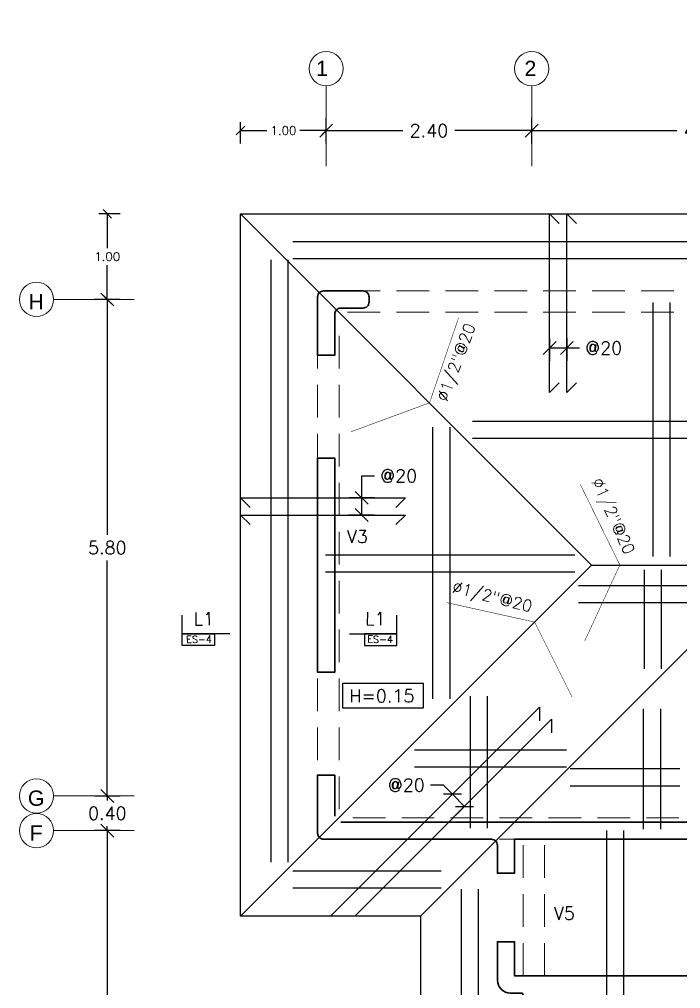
# Model space of a CAD drawing. Header units: metres. Extents: x -44 to 358, y -286 to 66.
# Drawn here: x 14.81 to 22.53, y -28.17 to -16.86 of the extents above; entities that cross this region are included whole.
import ezdxf
from ezdxf.enums import TextEntityAlignment as Align

# ---------------------------------------------------------------- set-up
doc = ezdxf.new("R2010")
doc.units = ezdxf.units.M
doc.header["$LTSCALE"] = 0.3
doc.header["$PDMODE"] = 3
doc.linetypes.add('Grid Line 1_2_', pattern=[22.225, 12.7, -3.175, 3.175, -3.175])
doc.linetypes.add('HIDDEN', pattern=[9.525, 6.35, -3.175])
for name, color, linetype, lineweight in [('0-S-GRID', 1, 'Continuous', 9), ('0-S-GRID-IDEN', 1, 'Continuous', 9), ('A-WALL', 7, 'Continuous', 30), ('VIGAS', 1, 'HIDDEN', 15)]:
    doc.layers.add(name, color=color, linetype=linetype, lineweight=lineweight)
for name, color, linetype in [('ACERO', 5, 'Continuous'), ('BP', 3, 'Continuous'), ('DIMCOL', 4, 'Continuous'), ('DIMTEXTO', 4, 'Continuous'), ('HATCH', 8, 'Continuous'), ('REBAR', 5, 'Continuous'), ('TEXTOS', 4, 'Continuous')]:
    doc.layers.add(name, color=color, linetype=linetype)
doc.styles.add('Arial_2', font='arial.ttf', dxfattribs={"height": 0.2})
doc.styles.add('SMPLEX', font='simplex.shx')
doc.dimstyles.new('DIM-25', dxfattribs={"dimscale": 0.25, "dimtxt": 0.2, "dimasz": 0.2, "dimexe": 0.18, "dimexo": 0.2, "dimgap": 0.1, "dimtad": 0, "dimtih": 1, "dimtoh": 1, "dimzin": 0, "dimdsep": 46, "dimtxsty": 'SMPLEX', "dimblk": 'OBLIQUE', "dimcen": 0.09, "dimdle": 0.2, "dimclrd": 4, "dimclre": 4, "dimclrt": 4, "dimadec": 0, "dimazin": 0, "dimtfac": 1, "dimtofl": 0, "dimtmove": 0, "dimatfit": 3, "dimldrblk": 'OPEN30', "dimfxl": 0.3, "dimfxlon": 1, "dimtolj": 1, "dimtzin": 0, "dimarcsym": 0})
doc.dimstyles.new('DIM-50', dxfattribs={"dimscale": 0.5, "dimtxt": 0.2, "dimasz": 0.2, "dimexe": 0.2, "dimexo": 0.2, "dimgap": 0.1, "dimtad": 0, "dimtih": 1, "dimtoh": 1, "dimzin": 0, "dimdsep": 46, "dimtxsty": 'SMPLEX', "dimblk1": 'OBLIQUE', "dimblk2": 'OBLIQUE', "dimsah": 1, "dimcen": 0.2, "dimclrd": 4, "dimclre": 4, "dimclrt": 4, "dimadec": 0, "dimazin": 0, "dimtfac": 1, "dimtmove": 0, "dimatfit": 3, "dimldrblk": 'OPEN30', "dimfxl": 0.3, "dimfxlon": 1, "dimtfill": 1, "dimtolj": 1, "dimtzin": 0, "dimarcsym": 0})
doc.dimstyles.new('DIM-75', dxfattribs={"dimscale": 0.75, "dimtxt": 0.2, "dimasz": 0.2, "dimexe": 0.2, "dimexo": 0.2, "dimgap": 0.1, "dimtad": 0, "dimtih": 1, "dimtoh": 1, "dimzin": 0, "dimdsep": 46, "dimtxsty": 'SMPLEX', "dimblk1": 'OBLIQUE', "dimblk2": 'OBLIQUE', "dimsah": 1, "dimcen": 0.2, "dimclrd": 4, "dimclre": 4, "dimclrt": 4, "dimadec": 0, "dimazin": 0, "dimtfac": 1, "dimtmove": 0, "dimatfit": 3, "dimldrblk": 'OBLIQUE', "dimfxl": 0.2, "dimfxlon": 1, "dimtfill": 1, "dimtolj": 1, "dimtzin": 0, "dimarcsym": 0})

# ---------------------------------------------------------------- blocks, each defined once
blk = doc.blocks.new('A$C2bbc346b')
at = {"layer": 'A-WALL', "color": 7, "true_color": 0xffffff}
blk.add_line((0.2, -0.751), (0, -0.751), dxfattribs=at)
blk.add_lwpolyline([(0, -0.07), (0, -0.751), (0.2, -0.751), (0.2, -0.27, -0.414214), (0.27, -0.2), (0.53, -0.2, 0.414214), (0.6, -0.13), (0.6, -0.07, 0.414214), (0.53, 0), (0.07, 0, 0.414214)], format="xyb", close=True, dxfattribs=at)
blk.add_lwpolyline([(0, -1.951), (0.2, -1.951), (0.2, -4.451), (0, -4.451)], close=True, dxfattribs=at)
for points in [[(0.2, -6.13), (0.2, -5.651), (0, -5.651), (0, -6.33, 0.414214), (0.07, -6.4)], [(0.27, -6.2), (5.28, -6.2), (5.28, -6.4), (4.57, -6.4, 0.414214), (4.5, -6.47), (4.5, -6.797), (4.35, -6.797), (4.35, -6.4), (2.3, -6.4), (2.3, -6.797), (2.1, -6.797), (2.1, -6.47, 0.414214), (2.03, -6.4), (0.07, -6.4)], [(4.35, -7.995), (2.3, -7.995), (2.3, -7.597), (2.1, -7.597), (2.1, -8.045, 0.414214), (2.25, -8.195), (2.375, -8.195, -0.414214), (2.4, -8.22)]]:
    blk.add_lwpolyline(points, format="xyb", dxfattribs=at)
blk = doc.blocks.new('_OBLIQUE')
at = {"color": 0, "linetype": 'ByBlock'}
blk.add_line((-0.5, -0.5), (0.5, 0.5), dxfattribs=at)
blk = doc.blocks.new('*D907')
at = {"layer": 'DEFPOINTS', "color": 0, "transparency": 16777216}
for p in [(20.792, -18.157), (18.392, -18.574), (20.792, -18.574)]:
    blk.add_point(p, dxfattribs=at)
at = {"layer": 'DIMTEXTO', "color": 4, "lineweight": -2, "transparency": 16777216}
for p, q in [((18.392, -18.307), (18.392, -18.007)), ((20.792, -18.307), (20.792, -18.007)), ((18.392, -18.157), (19.288, -18.157)), ((20.792, -18.157), (19.896, -18.157))]:
    blk.add_line(p, q, dxfattribs=at)
at = {"layer": 'DIMTEXTO', "color": 4, "lineweight": -2, "transparency": 16777216, "xscale": 0.15, "yscale": 0.15, "zscale": 0.15, "rotation": 180}
blk.add_blockref('_OBLIQUE', (18.392, -18.157), dxfattribs=at)
at = {"layer": 'DIMTEXTO', "color": 4, "lineweight": -2, "transparency": 16777216, "xscale": 0.15, "yscale": 0.15, "zscale": 0.15}
blk.add_blockref('_OBLIQUE', (20.792, -18.157), dxfattribs=at)
at = {"layer": 'DIMTEXTO', "color": 4, "transparency": 16777216, "insert": (19.592, -18.157), "char_height": 0.15, "attachment_point": 5, "style": 'SMPLEX', "bg_fill": 3, "box_fill_scale": 1.1, "bg_fill_color": 256, "bg_fill_true_color": 13158600, "bg_fill_transparency": 0}
blk.add_mtext('\\A1;2.40', dxfattribs=at)
blk = doc.blocks.new('*D908')
at = {"layer": 'DEFPOINTS', "color": 0, "ltscale": 0.05, "transparency": 16777216}
for p in [(24.792, -18.157), (20.792, -18.574), (24.792, -18.574)]:
    blk.add_point(p, dxfattribs=at)
at = {"layer": 'DIMTEXTO', "color": 4, "lineweight": -2, "ltscale": 0.05, "transparency": 16777216}
for p, q in [((20.792, -18.307), (20.792, -18.007)), ((24.792, -18.307), (24.792, -18.007)), ((20.792, -18.157), (22.488, -18.157)), ((24.792, -18.157), (23.096, -18.157))]:
    blk.add_line(p, q, dxfattribs=at)
at = {"layer": 'DIMTEXTO', "color": 4, "lineweight": -2, "ltscale": 0.05, "transparency": 16777216, "xscale": 0.15, "yscale": 0.15, "zscale": 0.15, "rotation": 180}
blk.add_blockref('_OBLIQUE', (20.792, -18.157), dxfattribs=at)
at = {"layer": 'DIMTEXTO', "color": 4, "lineweight": -2, "ltscale": 0.05, "transparency": 16777216, "xscale": 0.15, "yscale": 0.15, "zscale": 0.15}
blk.add_blockref('_OBLIQUE', (24.792, -18.157), dxfattribs=at)
at = {"layer": 'DIMTEXTO', "color": 4, "ltscale": 0.05, "transparency": 16777216, "insert": (22.792, -18.157), "char_height": 0.15, "attachment_point": 5, "style": 'SMPLEX', "bg_fill": 3, "box_fill_scale": 1.1, "bg_fill_color": 256, "bg_fill_true_color": 13158600, "bg_fill_transparency": 0}
blk.add_mtext('\\A1;4.00', dxfattribs=at)
blk = doc.blocks.new('*D913')
at = {"layer": 'DEFPOINTS', "color": 0, "ltscale": 0.2, "transparency": 16777216}
for p in [(15.835, -26.328), (16.148, -26.328), (16.148, -31.922)]:
    blk.add_point(p, dxfattribs=at)
at = {"layer": 'DIMTEXTO', "color": 4, "lineweight": -2, "ltscale": 0.2, "transparency": 16777216}
for p, q in [((15.985, -26.328), (15.685, -26.328)), ((15.835, -26.328), (15.835, -28.975)), ((15.835, -31.922), (15.835, -29.275)), ((15.985, -31.922), (15.685, -31.922))]:
    blk.add_line(p, q, dxfattribs=at)
at = {"layer": 'DIMTEXTO', "color": 4, "lineweight": -2, "ltscale": 0.2, "transparency": 16777216, "xscale": 0.15, "yscale": 0.15, "zscale": 0.15}
for p, rotation in [((15.835, -26.328), 90), ((15.835, -31.922), 270)]:
    blk.add_blockref('_OBLIQUE', p, dxfattribs=dict(at, rotation=rotation))
at = {"layer": 'DIMTEXTO', "color": 4, "ltscale": 0.2, "transparency": 16777216, "insert": (15.835, -29.125), "char_height": 0.15, "attachment_point": 5, "style": 'SMPLEX', "bg_fill": 3, "box_fill_scale": 1.1, "bg_fill_color": 256, "bg_fill_true_color": 13158600, "bg_fill_transparency": 0}
blk.add_mtext('\\A1;5.59', dxfattribs=at)
blk = doc.blocks.new('*D914')
at = {"layer": 'DEFPOINTS', "color": 0, "ltscale": 0.2, "transparency": 16777216}
for p in [(15.835, -25.924), (16.148, -25.924), (16.148, -26.328)]:
    blk.add_point(p, dxfattribs=at)
at = {"layer": 'DIMTEXTO', "color": 4, "lineweight": -2, "ltscale": 0.2, "transparency": 16777216}
for p, q in [((15.835, -25.924), (15.835, -25.774)), ((15.985, -25.924), (15.685, -25.924)), ((15.835, -25.924), (15.835, -25.976)), ((15.985, -26.328), (15.685, -26.328)), ((15.835, -26.328), (15.835, -26.276)), ((15.835, -26.328), (15.835, -26.478))]:
    blk.add_line(p, q, dxfattribs=at)
at = {"layer": 'DIMTEXTO', "color": 4, "lineweight": -2, "ltscale": 0.2, "transparency": 16777216, "xscale": 0.15, "yscale": 0.15, "zscale": 0.15}
for p, rotation in [((15.835, -25.924), 270), ((15.835, -26.328), 90)]:
    blk.add_blockref('_OBLIQUE', p, dxfattribs=dict(at, rotation=rotation))
at = {"layer": 'DIMTEXTO', "color": 4, "ltscale": 0.2, "transparency": 16777216, "insert": (15.835, -26.126), "char_height": 0.15, "attachment_point": 5, "style": 'SMPLEX', "bg_fill": 3, "box_fill_scale": 1.1, "bg_fill_color": 256, "bg_fill_true_color": 13158600, "bg_fill_transparency": 0}
blk.add_mtext('\\A1;0.40', dxfattribs=at)
blk = doc.blocks.new('*D915')
at = {"layer": 'DEFPOINTS', "color": 0, "ltscale": 0.2, "transparency": 16777216}
for p in [(15.835, -20.128), (16.148, -20.128), (16.148, -25.924)]:
    blk.add_point(p, dxfattribs=at)
at = {"layer": 'DIMTEXTO', "color": 4, "lineweight": -2, "ltscale": 0.2, "transparency": 16777216}
for p, q in [((15.985, -20.128), (15.685, -20.128)), ((15.835, -20.128), (15.835, -22.876)), ((15.835, -25.924), (15.835, -23.176)), ((15.985, -25.924), (15.685, -25.924))]:
    blk.add_line(p, q, dxfattribs=at)
at = {"layer": 'DIMTEXTO', "color": 4, "lineweight": -2, "ltscale": 0.2, "transparency": 16777216, "xscale": 0.15, "yscale": 0.15, "zscale": 0.15}
for p, rotation in [((15.835, -20.128), 90), ((15.835, -25.924), 270)]:
    blk.add_blockref('_OBLIQUE', p, dxfattribs=dict(at, rotation=rotation))
at = {"layer": 'DIMTEXTO', "color": 4, "ltscale": 0.2, "transparency": 16777216, "insert": (15.835, -23.026), "char_height": 0.15, "attachment_point": 5, "style": 'SMPLEX', "bg_fill": 3, "box_fill_scale": 1.1, "bg_fill_color": 256, "bg_fill_true_color": 13158600, "bg_fill_transparency": 0}
blk.add_mtext('\\A1;5.80', dxfattribs=at)
blk = doc.blocks.new('*D929')
at = {"layer": 'DEFPOINTS', "color": 0, "transparency": 16777216}
for p in [(21.002, -20.433), (21.202, -20.429), (21.002, -20.694)]:
    blk.add_point(p, dxfattribs=at)
at = {"layer": 'DIMTEXTO', "color": 4, "lineweight": -2, "transparency": 16777216}
for p, q in [((21.002, -20.583), (21.002, -20.844)), ((21.202, -20.579), (21.202, -20.844)), ((21.002, -20.694), (21.202, -20.694)), ((21.202, -20.694), (21.352, -20.694))]:
    blk.add_line(p, q, dxfattribs=at)
at = {"layer": 'DIMTEXTO', "color": 4, "lineweight": -2, "transparency": 16777216, "xscale": 0.15, "yscale": 0.15, "zscale": 0.15, "rotation": 180}
blk.add_blockref('_OBLIQUE', (21.002, -20.694), dxfattribs=at)
at = {"layer": 'DIMTEXTO', "color": 4, "lineweight": -2, "transparency": 16777216, "xscale": 0.15, "yscale": 0.15, "zscale": 0.15}
blk.add_blockref('_OBLIQUE', (21.202, -20.694), dxfattribs=at)
at = {"layer": 'DIMTEXTO', "color": 4, "transparency": 16777216, "insert": (21.634, -20.694), "char_height": 0.15, "attachment_point": 5, "style": 'SMPLEX', "bg_fill": 3, "box_fill_scale": 1.1, "bg_fill_color": 256, "bg_fill_true_color": 13158600, "bg_fill_transparency": 0}
blk.add_mtext('\\A1;@20', dxfattribs=at)
blk = doc.blocks.new('*D931')
at = {"layer": 'DEFPOINTS', "color": 0, "transparency": 16777216}
for p in [(19.867, -25.903), (19.129, -26.64), (19.274, -26.779)]:
    blk.add_point(p, dxfattribs=at)
at = {"layer": 'DIMTEXTO', "color": 4, "lineweight": -2, "transparency": 16777216}
for p, q in [((19.761, -25.797), (19.611, -25.797)), ((19.761, -26.009), (19.973, -25.797)), ((19.867, -25.903), (19.761, -25.797)), ((20.008, -26.045), (19.867, -25.903)), ((19.902, -26.151), (20.114, -25.938))]:
    blk.add_line(p, q, dxfattribs=at)
at = {"layer": 'DIMTEXTO', "color": 4, "lineweight": -2, "transparency": 16777216, "xscale": 0.15, "yscale": 0.15, "zscale": 0.15}
for p, rotation in [((19.867, -25.903), 135.000013559175), ((20.008, -26.045), 315.000013559175)]:
    blk.add_blockref('_OBLIQUE', p, dxfattribs=dict(at, rotation=rotation))
at = {"layer": 'DIMTEXTO', "color": 4, "transparency": 16777216, "insert": (19.328, -25.797), "char_height": 0.15, "attachment_point": 5, "style": 'SMPLEX', "bg_fill": 3, "box_fill_scale": 1.1, "bg_fill_color": 256, "bg_fill_true_color": 13158600, "bg_fill_transparency": 0}
blk.add_mtext('\\A1;@20', dxfattribs=at)
blk = doc.blocks.new('*D1034')
at = {"layer": 'DEFPOINTS', "color": 0, "transparency": 16777216}
for p in [(19.113, -22.444), (18.807, -22.644), (19.113, -22.644)]:
    blk.add_point(p, dxfattribs=at)
at = {"layer": 'DIMTEXTO', "color": 4, "lineweight": -2, "transparency": 16777216}
for p, q in [((18.807, -22.444), (18.807, -22.187)), ((18.807, -22.187), (18.957, -22.187)), ((18.957, -22.444), (18.657, -22.444)), ((18.807, -22.644), (18.807, -22.444)), ((18.957, -22.644), (18.657, -22.644))]:
    blk.add_line(p, q, dxfattribs=at)
at = {"layer": 'DIMTEXTO', "color": 4, "lineweight": -2, "transparency": 16777216, "xscale": 0.15, "yscale": 0.15, "zscale": 0.15}
for p, rotation in [((18.807, -22.444), 90), ((18.807, -22.644), 270)]:
    blk.add_blockref('_OBLIQUE', p, dxfattribs=dict(at, rotation=rotation))
at = {"layer": 'DIMTEXTO', "color": 4, "transparency": 16777216, "insert": (19.239, -22.187), "char_height": 0.15, "attachment_point": 5, "style": 'SMPLEX', "bg_fill": 3, "box_fill_scale": 1.1, "bg_fill_color": 256, "bg_fill_true_color": 13158600, "bg_fill_transparency": 0}
blk.add_mtext('\\A1;@20', dxfattribs=at)
blk = doc.blocks.new('*D1057')
at = {"layer": 'DEFPOINTS', "color": 0, "ltscale": 0.2, "transparency": 16777216}
for p in [(17.392, -18.157), (18.392, -18.574), (17.392, -19.776)]:
    blk.add_point(p, dxfattribs=at)
at = {"layer": 'DIMTEXTO', "color": 4, "lineweight": -2, "ltscale": 0.2, "transparency": 16777216}
for p, q in [((17.392, -18.307), (17.392, -18.057)), ((18.392, -18.307), (18.392, -18.057)), ((17.392, -18.157), (17.699, -18.157)), ((18.392, -18.157), (18.085, -18.157))]:
    blk.add_line(p, q, dxfattribs=at)
at = {"layer": 'DIMTEXTO', "color": 4, "lineweight": -2, "ltscale": 0.2, "transparency": 16777216, "xscale": 0.1, "yscale": 0.1, "zscale": 0.1, "rotation": 180}
blk.add_blockref('_OBLIQUE', (17.392, -18.157), dxfattribs=at)
at = {"layer": 'DIMTEXTO', "color": 4, "lineweight": -2, "ltscale": 0.2, "transparency": 16777216, "xscale": 0.1, "yscale": 0.1, "zscale": 0.1}
blk.add_blockref('_OBLIQUE', (18.392, -18.157), dxfattribs=at)
at = {"layer": 'DIMTEXTO', "color": 4, "ltscale": 0.2, "transparency": 16777216, "insert": (17.892, -18.157), "char_height": 0.1, "attachment_point": 5, "style": 'SMPLEX', "bg_fill": 3, "box_fill_scale": 1.1, "bg_fill_color": 256, "bg_fill_true_color": 13158600, "bg_fill_transparency": 0}
blk.add_mtext('\\A1;1.00', dxfattribs=at)
blk = doc.blocks.new('_Open30')
at = {"color": 0, "lineweight": -2}
for p, q in [((-1, 0.27), (0, 0)), ((0, 0), (-1, -0.27)), ((0, 0), (-1, 0))]:
    blk.add_line(p, q, dxfattribs=at)
blk = doc.blocks.new('*D1058')
at = {"layer": 'DEFPOINTS', "color": 0, "ltscale": 0.2, "transparency": 16777216}
for p in [(15.835, -19.128), (17.392, -19.128), (16.148, -20.128)]:
    blk.add_point(p, dxfattribs=at)
at = {"layer": 'DIMTEXTO', "color": 4, "lineweight": -2, "ltscale": 0.2, "transparency": 16777216}
for p, q in [((15.985, -19.128), (15.735, -19.128)), ((15.835, -19.128), (15.835, -19.528)), ((15.835, -20.128), (15.835, -19.728)), ((15.985, -20.128), (15.735, -20.128))]:
    blk.add_line(p, q, dxfattribs=at)
at = {"layer": 'DIMTEXTO', "color": 4, "lineweight": -2, "ltscale": 0.2, "transparency": 16777216, "xscale": 0.1, "yscale": 0.1, "zscale": 0.1}
for p, rotation in [((15.835, -19.128), 90), ((15.835, -20.128), 270)]:
    blk.add_blockref('_OBLIQUE', p, dxfattribs=dict(at, rotation=rotation))
at = {"layer": 'DIMTEXTO', "color": 4, "ltscale": 0.2, "transparency": 16777216, "insert": (15.835, -19.628), "char_height": 0.1, "attachment_point": 5, "style": 'SMPLEX', "bg_fill": 3, "box_fill_scale": 1.1, "bg_fill_color": 256, "bg_fill_true_color": 13158600, "bg_fill_transparency": 0}
blk.add_mtext('\\A1;1.00', dxfattribs=at)
blk = doc.blocks.new('*D1253')
at = {"layer": 'DEFPOINTS', "color": 0, "linetype": 'Continuous', "transparency": 16777216}
for p in [(21.095, 0), (21.095, -55.766), (18.641, -56.469)]:
    blk.add_point(p, dxfattribs=at)
at = {"layer": 'DIMTEXTO', "color": 4, "linetype": 'Continuous', "lineweight": -2, "transparency": 16777216}
for p, q in [((18.591, -55.766), (19.767, -55.766)), ((18.641, -55.841), (18.641, -55.721)), ((21.145, -55.766), (19.969, -55.766)), ((21.095, -55.691), (21.095, -55.811))]:
    blk.add_line(p, q, dxfattribs=at)
at = {"layer": 'DIMTEXTO', "color": 4, "linetype": 'Continuous', "lineweight": -2, "transparency": 16777216, "xscale": 0.05, "yscale": 0.05, "zscale": 0.05, "rotation": 180}
blk.add_blockref('_OBLIQUE', (18.641, -55.766), dxfattribs=at)
at = {"layer": 'DIMTEXTO', "color": 4, "linetype": 'Continuous', "lineweight": -2, "transparency": 16777216, "xscale": 0.05, "yscale": 0.05, "zscale": 0.05}
blk.add_blockref('_OBLIQUE', (21.095, -55.766), dxfattribs=at)
at = {"layer": 'DIMTEXTO', "color": 4, "linetype": 'Continuous', "transparency": 16777216, "insert": (19.868, -55.766), "char_height": 0.05, "attachment_point": 5, "style": 'SMPLEX'}
blk.add_mtext('\\A1;2.45', dxfattribs=at)
blk = doc.blocks.new('*D1260')
at = {"layer": 'DEFPOINTS', "color": 0, "linetype": 'Continuous', "transparency": 16777216}
for p in [(21.095, 3.381), (21.095, -52.385), (18.641, -53.138)]:
    blk.add_point(p, dxfattribs=at)
at = {"layer": 'DIMTEXTO', "color": 4, "linetype": 'Continuous', "lineweight": -2, "transparency": 16777216}
for p, q in [((18.641, -52.46), (18.641, -52.34)), ((21.095, -52.31), (21.095, -52.43)), ((18.591, -52.385), (19.767, -52.385)), ((21.145, -52.385), (19.969, -52.385))]:
    blk.add_line(p, q, dxfattribs=at)
at = {"layer": 'DIMTEXTO', "color": 4, "linetype": 'Continuous', "lineweight": -2, "transparency": 16777216, "xscale": 0.05, "yscale": 0.05, "zscale": 0.05, "rotation": 180}
blk.add_blockref('_OBLIQUE', (18.641, -52.385), dxfattribs=at)
at = {"layer": 'DIMTEXTO', "color": 4, "linetype": 'Continuous', "lineweight": -2, "transparency": 16777216, "xscale": 0.05, "yscale": 0.05, "zscale": 0.05}
blk.add_blockref('_OBLIQUE', (21.095, -52.385), dxfattribs=at)
at = {"layer": 'DIMTEXTO', "color": 4, "linetype": 'Continuous', "transparency": 16777216, "insert": (19.868, -52.385), "char_height": 0.05, "attachment_point": 5, "style": 'SMPLEX'}
blk.add_mtext('\\A1;2.45', dxfattribs=at)
blk = doc.blocks.new('*D1264')
at = {"layer": 'DEFPOINTS', "color": 0, "linetype": 'Continuous', "transparency": 16777216}
for p in [(21.095, 10.7), (21.095, -45.066), (18.641, -45.869)]:
    blk.add_point(p, dxfattribs=at)
at = {"layer": 'DIMTEXTO', "color": 4, "linetype": 'Continuous', "lineweight": -2, "transparency": 16777216}
for p, q in [((18.641, -45.141), (18.641, -45.021)), ((21.095, -44.991), (21.095, -45.111)), ((18.591, -45.066), (19.767, -45.066)), ((21.145, -45.066), (19.969, -45.066))]:
    blk.add_line(p, q, dxfattribs=at)
at = {"layer": 'DIMTEXTO', "color": 4, "linetype": 'Continuous', "lineweight": -2, "transparency": 16777216, "xscale": 0.05, "yscale": 0.05, "zscale": 0.05, "rotation": 180}
blk.add_blockref('_OBLIQUE', (18.641, -45.066), dxfattribs=at)
at = {"layer": 'DIMTEXTO', "color": 4, "linetype": 'Continuous', "lineweight": -2, "transparency": 16777216, "xscale": 0.05, "yscale": 0.05, "zscale": 0.05}
blk.add_blockref('_OBLIQUE', (21.095, -45.066), dxfattribs=at)
at = {"layer": 'DIMTEXTO', "color": 4, "linetype": 'Continuous', "transparency": 16777216, "insert": (19.868, -45.066), "char_height": 0.05, "attachment_point": 5, "style": 'SMPLEX'}
blk.add_mtext('\\A1;2.45', dxfattribs=at)

msp = doc.modelspace()

# ---------------------------------------------------------------- linework, layer by layer
at = {"layer": '0-S-GRID-IDEN'}
for centre in [(18.391985, -17.4336114), (20.791985, -17.4336114), (15.0079798, -20.1277409), (15.0079798, -25.9235269), (15.0079798, -26.3277409)]:
    msp.add_circle(centre, 0.2, dxfattribs=at)
at = {"layer": 'ACERO', "ltscale": 0.2}
for p, q in [((27.1046162, -19.4551699), (18.0006481, -19.4551699)), ((17.744154, -19.6660592), (17.744154, -26.695082)), ((17.944154, -19.6660592), (17.944154, -26.695082)), ((27.1046162, -19.6551699), (18.0006481, -19.6551699)), ((22.2076264, -20.1627542), (22.2076264, -23.1298655)), ((22.4076264, -20.1627542), (22.4076264, -23.1298655)), ((24.4379002, -21.5514708), (20.0993735, -21.5514708)), ((19.6353399, -21.6203614), (19.6353399, -24.7914398)), ((24.4379002, -21.7514708), (20.0993735, -21.7514708)), ((21.2979081, -23.1123161), (18.3851752, -23.1123161)), ((22.1057528, -23.2853861), (22.1057528, -24.4388773)), ((22.3057528, -23.2853861), (22.3057528, -24.4388773)), ((21.2979081, -23.3123161), (18.3851752, -23.3123161)), ((21.3373991, -23.4652506), (23.2145366, -23.4652506)), ((21.3373991, -23.6652506), (23.2145366, -23.6652506)), ((20.0737035, -24.7592761), (20.0737035, -26.2984129)), ((20.2737035, -24.7592761), (20.2737035, -26.2984129)), ((22.0999285, -26.310708), (22.0999285, -24.9082673)), ((22.2999285, -26.310708), (22.2999285, -24.9082673)), ((19.4226003, -25.3849032), (21.1977518, -25.3849032)), ((19.4226003, -25.5849032), (21.1977518, -25.5849032)), ((22.5213413, -25.6084567), (21.2416394, -25.6084567)), ((22.5213413, -25.8084567), (21.2416394, -25.8084567)), ((21.6684985, -33.6952708), (21.6684985, -26.3248174)), ((21.8684985, -33.6952708), (21.8684985, -26.3248174)), ((19.7363506, -26.8003119), (18.0006481, -26.8003119)), ((19.7363506, -27.0003119), (18.0006481, -27.0003119)), ((19.9717479, -32.9920343), (19.9717479, -27.0128559)), ((20.1717479, -32.9920343), (20.1717479, -27.0128559))]:
    msp.add_line(p, q, dxfattribs=at)
at = {"layer": 'ACERO'}
for points in [[(21.1146373, -21.1000971), (21.0021372, -21.2125971), (21.0021372, -19.1277409), (21.1146372, -19.2402409)], [(21.3146373, -21.1000972), (21.2021372, -21.2125972), (21.2021372, -19.1277409), (21.3146372, -19.2402409)], [(17.5044849, -22.5567537), (17.391985, -22.4442536), (19.317861, -22.4442536), (19.2053609, -22.5567536)], [(17.5044849, -22.7567537), (17.3919849, -22.6442537), (19.3178609, -22.6442537), (19.2053608, -22.7567536)], [(18.601084, -27.327741), (18.441985, -27.3277409), (20.8828557, -24.8868712), (20.8828556, -25.0459703)], [(18.8839268, -27.327741), (18.7248278, -27.3277409), (21.0251187, -25.0274509), (21.0251186, -25.1865499)]]:
    msp.add_lwpolyline(points, dxfattribs=at)
at = {"layer": 'BP', "ltscale": 0.2}
for p, q in [((17.391985, -27.3277409), (17.391985, -19.1277409)), ((17.391985, -19.1277409), (27.191985, -19.1277409)), ((21.491985, -23.2277409), (23.091985, -23.2277409)), ((19.491985, -27.3277409), (22.641985, -24.1777409)), ((19.491985, -27.3277409), (17.391985, -27.3277409)), ((19.491985, -27.3277409), (19.491985, -32.7168185))]:
    msp.add_line(p, q, dxfattribs=at)
at = {"layer": 'DIMTEXTO', "color": 4}
msp.add_lwpolyline([(18.5861775, -24.6063278), (19.5229329, -24.6063278), (19.5229329, -24.8975546), (18.5861775, -24.8975546)], close=True, dxfattribs=at)
at = {"layer": 'REBAR', "color": 6, "const_width": 0.00576}
for points in [[(18.68059, -21.6726156), (19.5990247, -21.3347806), (19.9381167, -20.3420043)], [(21.4110431, -24.1160577), (21.821589, -23.2277409), (21.3593644, -22.2859677)], [(21.2639214, -24.7688617), (20.8260176, -23.8937074), (19.8016826, -23.667155)]]:
    msp.add_lwpolyline(points, dxfattribs=at)
at = {"layer": 'TEXTOS', "color": 6, "linetype": 'Continuous', "ltscale": 0.01}
for p, q in [((16.7107281, -24.1662982), (16.7107284, -23.8128069)), ((19.2171888, -24.1662982), (19.2171885, -23.8128069))]:
    msp.add_line(p, q, dxfattribs=at)
at = {"layer": 'TEXTOS', "color": 5, "linetype": 'Continuous', "ltscale": 0.01}
for p, q in [((17.2649301, -24.0302615), (16.7107282, -24.030262)), ((18.6629867, -24.0302615), (19.2171886, -24.030262))]:
    msp.add_line(p, q, dxfattribs=at)
at = {"layer": 'TEXTOS', "color": 8, "linetype": 'Continuous', "ltscale": 0.01}
for points in [[(16.7107283, -24.1662956), (16.7107282, -24.0302616), (17.0867318, -24.0302612), (17.0867319, -24.1662953)], [(19.2171885, -24.1662956), (19.2171886, -24.0302616), (18.841185, -24.0302612), (18.8411849, -24.1662953)]]:
    msp.add_lwpolyline(points, close=True, dxfattribs=at)
at = {"layer": 'VIGAS', "ltscale": 0.2}
for p, q in [((18.641985, -20.0277409), (25.941985, -20.0277409)), ((18.641985, -20.2777409), (25.941985, -20.2777409)), ((18.291985, -26.0777409), (18.291985, -20.3777409)), ((18.541985, -26.0777409), (18.541985, -20.3777409)), ((25.9413299, -26.1777409), (18.6413299, -26.1777409)), ((25.9413299, -26.4277409), (18.6413299, -26.4277409)), ((20.691985, -28.0222797), (20.691985, -26.4277409)), ((20.941985, -28.0222797), (20.941985, -26.4277409))]:
    msp.add_line(p, q, dxfattribs=at)

# ---------------------------------------------------------------- block references
at = {"layer": 'HATCH', "ltscale": 0.2}
msp.add_blockref('A$C2bbc346b', (18.291985, -20.0287992), dxfattribs=at)

# ---------------------------------------------------------------- texts
at = {"layer": 'DIMTEXTO', "style": 'SMPLEX'}
for s, p in [('V3', (18.7562076, -22.8952897)), ('V5', (21.1737326, -27.2925091))]:
    msp.add_text(s, height=0.15, dxfattribs=at).set_placement(p, align=Align.MIDDLE_CENTER)
at = {"layer": 'DIMTEXTO', "char_height": 0.1785937, "width": 0.168354375, "style": 'Arial_2'}
for s, insert, attachment_point in [('1', (18.4121614, -17.3414576), 3), ('2', (20.8461527, -17.3414576), 3), ('H', (15.0042955, -20.1546686), 5), ('G', (15.0042955, -25.9504547), 5), ('F', (15.0042955, -26.3546686), 5)]:
    msp.add_mtext(s, dxfattribs=dict(at, insert=insert, attachment_point=attachment_point))
at = {"layer": 'DIMTEXTO', "color": 4, "lineweight": -3, "insert": (16.9625669, -23.8538234), "char_height": 0.14999625, "attachment_point": 5, "rotation": 0.7773585, "style": 'SMPLEX', "bg_fill": 3, "box_fill_scale": 1.1, "bg_fill_color": 256, "bg_fill_true_color": 13158600, "bg_fill_transparency": 0}
msp.add_mtext('L1', dxfattribs=at)
at = {"layer": 'TEXTOS', "color": 4, "ltscale": 0.5, "char_height": 0.08249794, "attachment_point": 5, "style": 'SMPLEX'}
for insert, rotation in [((16.9062308, -24.0947219), 0.7773585), ((19.021686, -24.0947219), 359.2226415)]:
    msp.add_mtext('ES-4', dxfattribs=dict(at, insert=insert, rotation=rotation))

# ---------------------------------------------------------------- dimensions: what is measured, and where the dimension line sits
at = {"layer": 'DIMTEXTO'}
dim = msp.add_linear_dim(base=(20.791985, -18.1574056), p1=(18.391985, -18.5736114), p2=(20.791985, -18.5736114), dimstyle='DIM-75', dxfattribs=at)
dim.commit()
dim.dimension.update_dxf_attribs({"geometry": '*D907', "text_midpoint": (19.591985, -18.1574056)})
at = {"layer": 'DIMTEXTO', "ltscale": 0.2}
dim = msp.add_linear_dim(base=(15.8346465, -26.3277409), p1=(16.1479799, -31.9222797), p2=(16.1479799, -26.3277409), angle=90, dimstyle='DIM-75', override={"dimtmove": 1}, dxfattribs=at)
dim.commit()
dim.dimension.update_dxf_attribs({"geometry": '*D913', "text_midpoint": (15.8346465, -29.1250103)})

# ---------------------------------------------------------------- next in the draw order: texts
at = {"layer": 'DIMCOL', "color": 4, "char_height": 0.135, "attachment_point": 5, "style": 'SMPLEX', "bg_fill": 3, "box_fill_scale": 1.1, "bg_fill_color": 256, "bg_fill_true_color": 13158600, "bg_fill_transparency": 0}
for insert, rotation in [((19.9287267, -20.8691859), 69.29318586), ((21.7254984, -22.6653812), 294.29318586), ((20.3266369, -23.6178437), 345.67991095)]:
    msp.add_mtext('\\A1;∅1/2"@20', dxfattribs=dict(at, insert=insert, rotation=rotation))

# ---------------------------------------------------------------- next in the draw order: dimensions: what is measured, and where the dimension line sits
at = {"layer": 'DIMTEXTO', "color": 1, "ltscale": 0.05}
dim = msp.add_linear_dim(base=(24.791985, -18.1574056), p1=(20.791985, -18.5736114), p2=(24.791985, -18.5736114), dimstyle='DIM-75', override={"dimtmove": 1}, dxfattribs=at)
dim.commit()
dim.dimension.update_dxf_attribs({"geometry": '*D908', "text_midpoint": (22.791985, -18.1574056)})
at = {"layer": 'DIMTEXTO', "ltscale": 0.2}
dim = msp.add_linear_dim(base=(15.8346465, -25.9235269), p1=(16.1479799, -26.3277409), p2=(16.1479799, -25.9235269), angle=90, dimstyle='DIM-75', override={"dimtmove": 1}, dxfattribs=at)
dim.commit()
dim.dimension.update_dxf_attribs({"geometry": '*D914', "text_midpoint": (15.8346465, -26.1256339)})

# ---------------------------------------------------------------- next in the draw order: linework, layer by layer
at = {"layer": '0-S-GRID', "linetype": 'Grid Line 1_2_'}
for p, q in [((20.791985, -17.6336114), (20.791985, -18.5736114)), ((20.791985, -17.6336114), (20.791985, -18.5736114)), ((15.2079798, -26.3277409), (16.1479798, -26.3277409)), ((15.2079799, -26.3277409), (16.1479799, -26.3277409))]:
    msp.add_line(p, q, dxfattribs=at)
at = {"layer": 'ACERO', "ltscale": 0.2}
msp.add_line((19.8353399, -21.6203614), (19.8353399, -24.7914398), dxfattribs=at)
at = {"layer": 'BP', "ltscale": 0.2}
for p in [(17.391985, -19.1277409), (17.391985, -27.3277409)]:
    msp.add_line(p, (21.491985, -23.2277409), dxfattribs=at)

# ---------------------------------------------------------------- next in the draw order: dimensions: what is measured, and where the dimension line sits
at = {"layer": 'DIMTEXTO', "ltscale": 0.2}
dim = msp.add_linear_dim(base=(15.8346465, -20.1277409), p1=(16.1479799, -25.9235269), p2=(16.1479799, -20.1277409), angle=90, dimstyle='DIM-75', override={"dimtmove": 1}, dxfattribs=at)
dim.commit()
dim.dimension.update_dxf_attribs({"geometry": '*D915', "text_midpoint": (15.8346465, -23.0256339)})

# ---------------------------------------------------------------- next in the draw order: linework, layer by layer
at = {"layer": '0-S-GRID', "linetype": 'Grid Line 1_2_'}
for p, q in [((15.2079798, -25.9235269), (16.1479798, -25.9235269)), ((15.2079799, -25.9235269), (16.1479799, -25.9235269))]:
    msp.add_line(p, q, dxfattribs=at)

# ---------------------------------------------------------------- next in the draw order: dimensions: what is measured, and where the dimension line sits
at = {"layer": 'DIMTEXTO', "ltscale": 0.2}
dim = msp.add_linear_dim(base=(17.391985, -18.1574056), p1=(18.391985, -18.5736114), p2=(17.391985, -19.7761902), dimstyle='DIM-50', dxfattribs=at)
dim.commit()
dim.dimension.update_dxf_attribs({"geometry": '*D1057', "text_midpoint": (17.891985, -18.1574056)})
at = {"layer": 'DIMTEXTO'}
for base, p1, p2, angle, picture, middle in [((21.0021372, -20.694288), (21.2021372, -20.4285214), (21.0021372, -20.4325805), 0.00002573, '*D929', (21.6342801, -20.694288)), ((18.8072577, -22.6442537), (19.1125213, -22.4442536), (19.1125212, -22.6442537), 89.99997427, '*D1034', (19.2394006, -22.1872857)), ((19.8665862, -25.9031396), (19.273608, -26.7789609), (19.1293165, -26.6404097), 315.00001356, '*D931', (19.3283773, -25.7970736))]:
    dim = msp.add_linear_dim(base=base, p1=p1, p2=p2, angle=angle, text='@20', dimstyle='DIM-75', dxfattribs=at)
    dim.commit()
    dim.dimension.update_dxf_attribs({"geometry": picture, "text_midpoint": middle, "dimtype": 160})

# ---------------------------------------------------------------- next in the draw order: linework, layer by layer
at = {"layer": '0-S-GRID', "linetype": 'Grid Line 1_2_'}
msp.add_line((18.391985, -17.6336114), (18.391985, -18.5736114), dxfattribs=at)
msp.add_line((18.391985, -17.6336114), (18.391985, -18.5736114), dxfattribs=at)

# ---------------------------------------------------------------- next in the draw order: dimensions: what is measured, and where the dimension line sits
at = {"layer": 'DIMTEXTO', "linetype": 'Continuous'}
for base, p1, p2, picture, middle in [((21.0948816, -45.0658572), (18.6413299, -45.8692064), (21.0948816, 10.6996982), '*D1264', (19.8681057, -45.0658572)), ((21.0948816, -52.3848317), (18.6413299, -53.1381809), (21.0948816, 3.3807237), '*D1260', (19.8681057, -52.3848317)), ((21.0948816, -55.7655553), (18.6413299, -56.4689046), (21.0948816, 0), '*D1253', (19.8681057, -55.7655553))]:
    dim = msp.add_linear_dim(base=base, p1=p1, p2=p2, dimstyle='DIM-25', dxfattribs=at)
    dim.commit()
    dim.dimension.update_dxf_attribs({"geometry": picture, "text_midpoint": middle})
at = {"layer": 'DIMTEXTO', "ltscale": 0.2}
dim = msp.add_linear_dim(base=(15.8346465, -19.1277409), p1=(16.1479799, -20.1277409), p2=(17.391985, -19.1277409), angle=90, dimstyle='DIM-50', dxfattribs=at)
dim.commit()
dim.dimension.update_dxf_attribs({"geometry": '*D1058', "text_midpoint": (15.8346465, -19.6277409)})

# ---------------------------------------------------------------- next in the draw order: linework, layer by layer
at = {"layer": '0-S-GRID', "linetype": 'Grid Line 1_2_'}
for p, q in [((15.2079798, -20.1277409), (16.1479798, -20.1277409)), ((15.2079799, -20.1277409), (16.1479799, -20.1277409))]:
    msp.add_line(p, q, dxfattribs=at)

# ---------------------------------------------------------------- next in the draw order: texts
at = {"layer": 'DIMTEXTO', "color": 4, "lineweight": -3, "insert": (18.96535, -23.8538234), "char_height": 0.14999625, "attachment_point": 5, "rotation": 359.2226415, "style": 'SMPLEX', "bg_fill": 3, "box_fill_scale": 1.1, "bg_fill_color": 256, "bg_fill_true_color": 13158600, "bg_fill_transparency": 0}
msp.add_mtext('L1', dxfattribs=at)
at = {"layer": 'DIMTEXTO', "color": 4, "insert": (19.0422949, -24.7550811), "char_height": 0.15, "attachment_point": 5, "rotation": 0.00000001, "style": 'SMPLEX', "bg_fill": 3, "box_fill_scale": 1.1, "bg_fill_color": 256, "bg_fill_true_color": 13158600, "bg_fill_transparency": 0}
msp.add_mtext('\\A1;H=0.15', dxfattribs=at)

doc.saveas('drawing.dxf')
